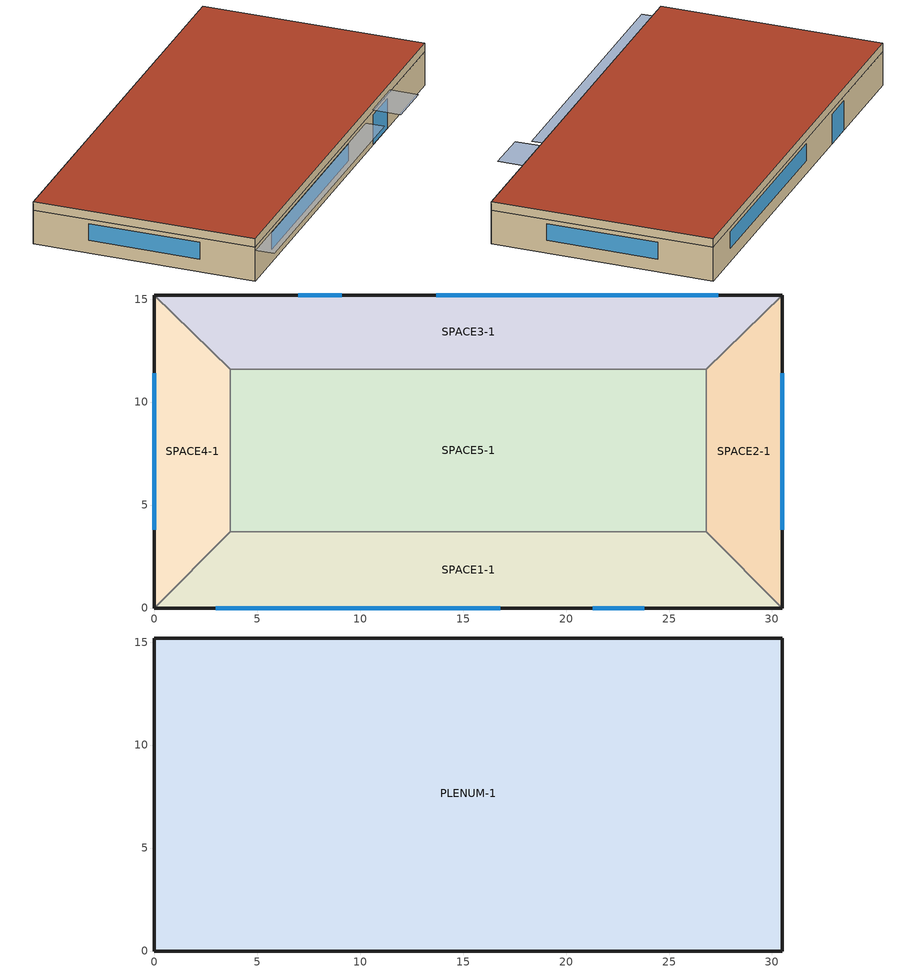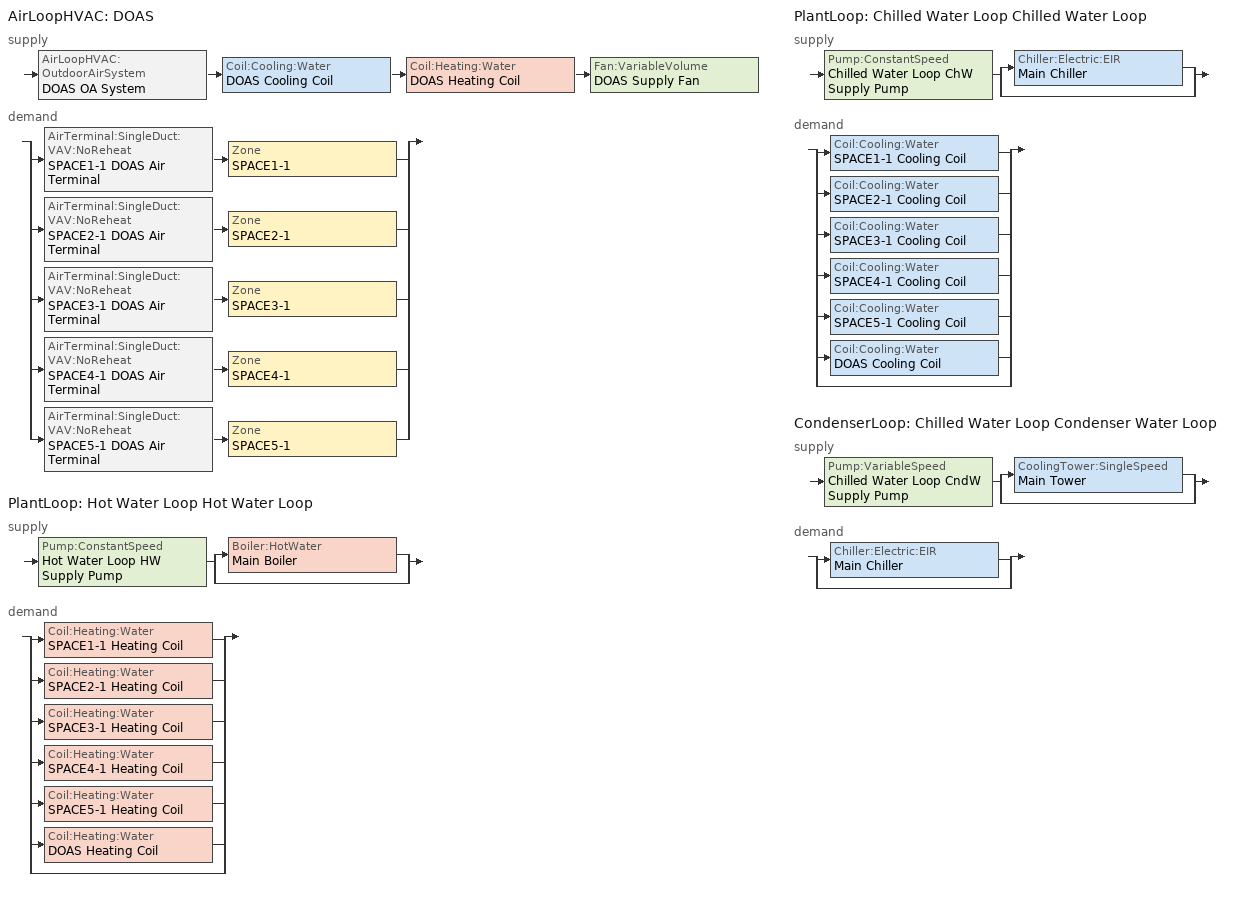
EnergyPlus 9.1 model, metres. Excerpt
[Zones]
SPACE1-1
 floor ground (FLOOR-SLAB-1): 26.8,3.7 30.5,0 0,0 3.7,3.7 z0
 wall outside (WALL-1): 0,0 30.5,0 z0:2.4
 wall to SPACE2-1 (INT-WALL-1): 30.5,0 26.8,3.7 z0:2.4
 wall to SPACE4-1 (INT-WALL-1): 3.7,3.7 0,0 z0:2.4
 wall to SPACE5-1 (INT-WALL-1): 26.8,3.7 3.7,3.7 z0:2.4
 window (Dbl Clr 3mm/13mm Air): 3,0 16.8,0 z0.9:2.1
 window (Sgl Grey 3mm): 21.3,0 23.8,0 z0:2.1
SPACE2-1
 floor ground (FLOOR-SLAB-1): 26.8,11.6 30.5,15.2 30.5,0 26.8,3.7 z0
 wall outside (WALL-1): 30.5,0 30.5,15.2 z0:2.4
 wall to SPACE3-1 (INT-WALL-1): 30.5,15.2 26.8,11.6 z0:2.4
 wall to SPACE5-1 (INT-WALL-1): 26.8,11.6 26.8,3.7 z0:2.4
 window (Dbl Clr 3mm/13mm Air): 30.5,3.8 30.5,11.4 z0.9:2.1
SPACE3-1
 floor ground (FLOOR-SLAB-1): 26.8,11.6 3.7,11.6 0,15.2 30.5,15.2 z0
 wall outside (WALL-1): 30.5,15.2 0,15.2 z0:2.4
 wall to SPACE4-1 (INT-WALL-1): 0,15.2 3.7,11.6 z0:2.4
 wall to SPACE5-1 (INT-WALL-1): 3.7,11.6 26.8,11.6 z0:2.4
 window (Dbl Clr 3mm/13mm Air): 27.4,15.2 13.7,15.2 z0.9:2.1
 window (Sgl Grey 3mm): 9.1,15.2 7,15.2 z0:2.1
SPACE4-1
 floor ground (FLOOR-SLAB-1): 3.7,3.7 0,0 0,15.2 3.7,11.6 z0
 wall outside (WALL-1): 0,15.2 0,0 z0:2.4
 wall to SPACE5-1 (INT-WALL-1): 3.7,3.7 3.7,11.6 z0:2.4
 window (Dbl Clr 3mm/13mm Air): 0,11.4 0,3.8 z0.9:2.1
SPACE5-1
 floor ground (FLOOR-SLAB-1): 26.8,11.6 26.8,3.7 3.7,3.7 3.7,11.6 z0
PLENUM-1
 floor to SPACE1-1 (CLNG-1): 26.8,3.7 30.5,0 0,0 3.7,3.7 z2.4
 floor to SPACE2-1 (CLNG-1): 26.8,11.6 30.5,15.2 30.5,0 26.8,3.7 z2.4
 floor to SPACE3-1 (CLNG-1): 26.8,11.6 3.7,11.6 0,15.2 30.5,15.2 z2.4
 floor to SPACE4-1 (CLNG-1): 3.7,3.7 0,0 0,15.2 3.7,11.6 z2.4
 floor to SPACE5-1 (CLNG-1): 26.8,11.6 26.8,3.7 3.7,3.7 3.7,11.6 z2.4
 wall outside (WALL-1): 0,0 30.5,0 30.5,15.2 0,15.2 0,0 z2.4:3
 roof outside (ROOF-1): 0,15.2 0,0 30.5,0 30.5,15.2 z3
shading: 0,-1.3 0,0 19.8,0 19.8,-1.3 z2.2; 21,-2 21,0 24.1,0 24.1,-2 z2.6
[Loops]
AirLoopHVAC 'DOAS'
 supply: AirLoopHVAC:OutdoorAirSystem 'DOAS OA System' > Coil:Cooling:Water 'DOAS Cooling Coil' > Coil:Heating:Water 'DOAS Heating Coil' > Fan:VariableVolume 'DOAS Supply Fan'
 demand: split
  | AirTerminal:SingleDuct:VAV:NoReheat 'SPACE1-1 DOAS Air Terminal' > Zone 'SPACE1-1'
  | AirTerminal:SingleDuct:VAV:NoReheat 'SPACE2-1 DOAS Air Terminal' > Zone 'SPACE2-1'
  | AirTerminal:SingleDuct:VAV:NoReheat 'SPACE3-1 DOAS Air Terminal' > Zone 'SPACE3-1'
  | AirTerminal:SingleDuct:VAV:NoReheat 'SPACE4-1 DOAS Air Terminal' > Zone 'SPACE4-1'
  | AirTerminal:SingleDuct:VAV:NoReheat 'SPACE5-1 DOAS Air Terminal' > Zone 'SPACE5-1'
PlantLoop 'Hot Water Loop Hot Water Loop'
 supply: Pump:ConstantSpeed 'Hot Water Loop HW Supply Pump' > split
  | Boiler:HotWater 'Main Boiler'
  | bypass
 demand: split
  | Coil:Heating:Water 'SPACE1-1 Heating Coil'
  | Coil:Heating:Water 'SPACE2-1 Heating Coil'
  | Coil:Heating:Water 'SPACE3-1 Heating Coil'
  | Coil:Heating:Water 'SPACE4-1 Heating Coil'
  | Coil:Heating:Water 'SPACE5-1 Heating Coil'
  | Coil:Heating:Water 'DOAS Heating Coil'
  | bypass
PlantLoop 'Chilled Water Loop Chilled Water Loop'
 supply: Pump:ConstantSpeed 'Chilled Water Loop ChW Supply Pump' > split
  | Chiller:Electric:EIR 'Main Chiller'
  | bypass
 demand: split
  | Coil:Cooling:Water 'SPACE1-1 Cooling Coil'
  | Coil:Cooling:Water 'SPACE2-1 Cooling Coil'
  | Coil:Cooling:Water 'SPACE3-1 Cooling Coil'
  | Coil:Cooling:Water 'SPACE4-1 Cooling Coil'
  | Coil:Cooling:Water 'SPACE5-1 Cooling Coil'
  | Coil:Cooling:Water 'DOAS Cooling Coil'
  | bypass
CondenserLoop 'Chilled Water Loop Condenser Water Loop'
 supply: Pump:VariableSpeed 'Chilled Water Loop CndW Supply Pump' > split
  | CoolingTower:SingleSpeed 'Main Tower'
  | bypass
 demand: split
  | Chiller:Electric:EIR 'Main Chiller'
  | bypass
[Building]
Fan Coil with DOAS: North Axis {deg}=30; Terrain=City; Loads Convergence Tolerance Value=0.04; Temperature Convergence Tolerance Value {deltaC}=0.4; Solar Distribution=FullExterior; Maximum Number of Warmup Days=25; Minimum Number of Warmup Days=6
[Site:Location]
CHICAGO_IL_USA TMY2-94846: Latitude {deg}=41.78; Longitude {deg}=-87.75; Time Zone {hr}=-6; Elevation {m}=190
[SizingPeriod:DesignDay] Day of Month=21; Humidity Condition Type=Wetbulb; Barometric Pressure {Pa}=99063; Rain Indicator=No; Snow Indicator=No; Daylight Saving Time Indicator=No; Solar Model Indicator=ASHRAEClearSky
Name | Month | Day Type | Maximum Dry-Bulb Temperature {C} | Daily Dry-Bulb Temperature Range {deltaC} | Wetbulb or DewPoint at Maximum Dry-Bulb {C} | Wind Speed {m/s} | Wind Direction {deg} | Sky Clearness
CHICAGO_IL_USA Annual Heating 99% Design Conditions DB | 1 | WinterDesignDay | -17.3 | 0 | -17.3 | 4.9 | 270 | 0
CHICAGO_IL_USA Annual Cooling 1% Design Conditions DB/MCWB | 7 | SummerDesignDay | 31.5 | 10.7 | 23 | 5.3 | 230 | 1
[Site:GroundTemperature:BuildingSurface]
21.5, 21.4, 21.5, 21.5, 22, 22.9, 23, 23.1, 23.1, 22.2, 21.7, 21.6
[Material] Thermal Absorptance=0.9
Name | Roughness | Thickness {m} | Conductivity {W/m-K} | Density {kg/m3} | Specific Heat {J/kg-K} | Solar Absorptance | Visible Absorptance
RG01 | Rough | 0.0127 | 1.442 | 881 | 1674 | 0.65 | 0.65
BR01 | VeryRough | 0.0095 | 0.162 | 1121 | 1464 | 0.7 | 0.7
IN46 | VeryRough | 0.0762 | 0.023 | 24 | 1590 | 0.5 | 0.5
WD01 | MediumSmooth | 0.0191 | 0.115 | 513 | 1381 | 0.78 | 0.78
PW03 | MediumSmooth | 0.0127 | 0.115 | 545 | 1213 | 0.78 | 0.78
IN02 | Rough | 0.0901 | 0.043 | 10 | 837 | 0.75 | 0.75
GP01 | MediumSmooth | 0.0127 | 0.16 | 801 | 837 | 0.75 | 0.75
GP02 | MediumSmooth | 0.0159 | 0.16 | 801 | 837 | 0.75 | 0.75
CC03 | MediumRough | 0.1016 | 1.31 | 2243 | 837 | 0.65 | 0.65
[Material:NoMass]
MAT-CLNG-1: Roughness=Rough; Thermal Resistance {m2-K/W}=0.652259; Thermal Absorptance=0.65; Solar Absorptance=0.65; Visible Absorptance=0.65
[Material:AirGap]
AL21: Thermal Resistance {m2-K/W}=0.157
[WindowMaterial:Glazing] Optical Data Type=SpectralAverage; Thickness {m}=0.003; Infrared Transmittance at Normal Incidence=0; Front Side Infrared Hemispherical Emissivity=0.84; Back Side Infrared Hemispherical Emissivity=0.84; Conductivity {W/m-K}=0.9
Name | Solar Transmittance at Normal Incidence | Front Side Solar Reflectance at Normal Incidence | Back Side Solar Reflectance at Normal Incidence | Visible Transmittance at Normal Incidence | Front Side Visible Reflectance at Normal Incidence | Back Side Visible Reflectance at Normal Incidence
CLEAR 3MM | 0.837 | 0.075 | 0.075 | 0.898 | 0.081 | 0.081
GREY 3MM | 0.626 | 0.061 | 0.061 | 0.611 | 0.061 | 0.061
[WindowMaterial:Gas]
AIR 13MM: Gas Type=Air; Thickness {m}=0.0127
[Construction]
ROOF-1: RG01, BR01, IN46, WD01
WALL-1: WD01, PW03, IN02, GP01
CLNG-1: MAT-CLNG-1
FLOOR-SLAB-1: CC03
INT-WALL-1: GP02, AL21, GP02
Dbl Clr 3mm/13mm Air: CLEAR 3MM, AIR 13MM, CLEAR 3MM
Sgl Grey 3mm: GREY 3MM
[Zone]
PLENUM-1: 0, 0, 0, 1, 1, 0.6096, 283.2
SPACE1-1; SPACE3-1: 0, 0, 0, 1, 1, 2.4384, 239.247
SPACE2-1; SPACE4-1: 0, 0, 0, 1, 1, 2.4384, 103.311
SPACE5-1: 0, 0, 0, 1, 1, 2.4384, 447.683
[People] Number of People Schedule=OCCUPY-1; Number of People Calculation Method=people; Fraction Radiant=0.3; Activity Level Schedule=ActSchd
Name | Zone or ZoneList | Number of People
SPACE1-1 People 1 | SPACE1-1 | 11
SPACE2-1 People 1 | SPACE2-1 | 5
SPACE3-1 People 1 | SPACE3-1 | 11
SPACE4-1 People 1 | SPACE4-1 | 5
SPACE5-1 People 1 | SPACE5-1 | 20
[Lights] Schedule=LIGHTS-1; Design Level Calculation Method=LightingLevel; Return Air Fraction=0; Fraction Radiant=0.59; Fraction Visible=0.2; Fraction Replaceable=0
Name | Zone or ZoneList | Lighting Level {W}
SPACE1-1 Lights 1 | SPACE1-1 | 1584
SPACE2-1 Lights 1 | SPACE2-1 | 684
SPACE3-1 Lights 1 | SPACE3-1 | 1584
SPACE4-1 Lights 1 | SPACE4-1 | 684
SPACE5-1 Lights 1 | SPACE5-1 | 2964
[ElectricEquipment] Schedule=EQUIP-1; Design Level Calculation Method=EquipmentLevel; Fraction Latent=0; Fraction Radiant=0.3; Fraction Lost=0
Name | Zone or ZoneList | Design Level {W}
SPACE1-1 ElecEq 1 | SPACE1-1 | 1056
SPACE2-1 ElecEq 1 | SPACE2-1 | 456
SPACE3-1 ElecEq 1 | SPACE3-1 | 1056
SPACE4-1 ElecEq 1 | SPACE4-1 | 456
SPACE5-1 ElecEq 1 | SPACE5-1 | 1976
[ZoneInfiltration:DesignFlowRate] Schedule=INFIL-SCH; Design Flow Rate Calculation Method=flow/zone; Constant Term Coefficient=0; Temperature Term Coefficient=0; Velocity Term Coefficient=0.2237; Velocity Squared Term Coefficient=0
Name | Zone or ZoneList | Design Flow Rate {m3/s}
SPACE1-1 Infil 1 | SPACE1-1 | 0.0167
SPACE2-1 Infil 1 | SPACE2-1 | 0.00717
SPACE3-1 Infil 1 | SPACE3-1 | 0.0167
SPACE4-1 Infil 1 | SPACE4-1 | 0.00717
SPACE5-1 Infil 1 | SPACE5-1 | 0.031089
[DesignSpecification:OutdoorAir] Outdoor Air Method=flow/person; Outdoor Air Flow per Person {m3/s-person}=0.00944; Outdoor Air Flow per Zone Floor Area {m3/s-m2}=0; Outdoor Air Flow per Zone {m3/s}=0
SZ DSOA SPACE1-1; SZ DSOA SPACE2-1; SZ DSOA SPACE3-1; SZ DSOA SPACE4-1; SZ DSOA SPACE5-1
[DesignSpecification:ZoneAirDistribution] Zone Air Distribution Effectiveness in Cooling Mode=1; Zone Air Distribution Effectiveness in Heating Mode=1
SZ DSZAD SPACE1-1; SZ DSZAD SPACE2-1; SZ DSZAD SPACE3-1; SZ DSZAD SPACE4-1; SZ DSZAD SPACE5-1
[Sizing:Zone] Zone Cooling Design Supply Air Temperature Input Method=SupplyAirTemperature; Zone Cooling Design Supply Air Temperature {C}=12.5; Zone Cooling Design Supply Air Temperature Difference {deltaC}=11.11; Zone Heating Design Supply Air Temperature Input Method=SupplyAirTemperature; Zone Heating Design Supply Air Temperature {C}=50; Zone Cooling Design Supply Air Humidity Ratio {kgWater/kgDryAir}=0.008; Zone Heating Design Supply Air Humidity Ratio {kgWater/kgDryAir}=0.008; Cooling Design Air Flow Method=DesignDay; Cooling Design Air Flow Rate {m3/s}=0; Cooling Minimum Air Flow Fraction=0; Heating Design Air Flow Method=DesignDay; Heating Design Air Flow Rate {m3/s}=0; Heating Maximum Air Flow Fraction=0; Account for Dedicated Outdoor Air System=Yes; Dedicated Outdoor Air System Control Strategy=ColdSupplyAir; Dedicated Outdoor Air Low Setpoint Temperature for Design {C}=12.8; Dedicated Outdoor Air High Setpoint Temperature for Design {C}=15.6
Name | Design Specification Outdoor Air Object | Design Specification Zone Air Distribution Object
SPACE1-1 | SZ DSOA SPACE1-1 | SZ DSZAD SPACE1-1
SPACE2-1 | SZ DSOA SPACE2-1 | SZ DSZAD SPACE2-1
SPACE3-1 | SZ DSOA SPACE3-1 | SZ DSZAD SPACE3-1
SPACE4-1 | SZ DSOA SPACE4-1 | SZ DSZAD SPACE4-1
SPACE5-1 | SZ DSOA SPACE5-1 | SZ DSZAD SPACE5-1
[Sizing:System]
DOAS: Type of Load to Size On=VentilationRequirement; Design Outdoor Air Flow Rate {m3/s}=autosize; Central Heating Maximum System Air Flow Ratio=1; Preheat Design Temperature {C}=2; Preheat Design Humidity Ratio {kgWater/kgDryAir}=0.008; Precool Design Temperature {C}=11; Precool Design Humidity Ratio {kgWater/kgDryAir}=0.008; Central Cooling Design Supply Air Temperature {C}=12.8; Central Heating Design Supply Air Temperature {C}=12.2; Type of Zone Sum to Use=NonCoincident; 100% Outdoor Air in Cooling=Yes; 100% Outdoor Air in Heating=Yes; Central Cooling Design Supply Air Humidity Ratio {kgWater/kgDryAir}=0.00924; Central Heating Design Supply Air Humidity Ratio {kgWater/kgDryAir}=0.003; Cooling Supply Air Flow Rate Method=DesignDay; Cooling Supply Air Flow Rate {m3/s}=0; Heating Supply Air Flow Rate Method=DesignDay; Heating Supply Air Flow Rate {m3/s}=0; System Outdoor Air Method=ZoneSum; Zone Maximum Outdoor Air Fraction=1; Cooling Design Capacity Method=CoolingDesignCapacity; Cooling Design Capacity {W}=autosize; Heating Design Capacity Method=HeatingDesignCapacity; Heating Design Capacity {W}=autosize; Central Cooling Capacity Control Method=OnOff
[Sizing:Plant]
Name | Loop Type | Design Loop Exit Temperature {C} | Loop Design Temperature Difference {deltaC}
Hot Water Loop Hot Water Loop | Heating | 82 | 11
Chilled Water Loop Chilled Water Loop | Cooling | 7.22 | 6.67
Chilled Water Loop Condenser Water Loop | Condenser | 29.4 | 5.6
[ZoneControl:Thermostat] Control Type Schedule=HVACTemplate-Always 4; Control 1=All Zones Dual SP Control
Name | Zone or ZoneList
SPACE1-1 Thermostat | SPACE1-1
SPACE2-1 Thermostat | SPACE2-1
SPACE3-1 Thermostat | SPACE3-1
SPACE4-1 Thermostat | SPACE4-1
SPACE5-1 Thermostat | SPACE5-1
[ThermostatSetpoint:DualSetpoint]
All Zones Dual SP Control: Heating Setpoint Temperature Schedule=Htg-SetP-Sch; Cooling Setpoint Temperature Schedule=Clg-SetP-Sch
[ZoneHVAC:FourPipeFanCoil] Availability Schedule=FanAvailSched; Capacity Control Method=CyclingFan; Maximum Supply Air Flow Rate {m3/s}=autosize; Low Speed Supply Air Flow Ratio=0.33; Medium Speed Supply Air Flow Ratio=0.66; Maximum Outdoor Air Flow Rate {m3/s}=0; Maximum Cold Water Flow Rate {m3/s}=autosize; Minimum Cold Water Flow Rate {m3/s}=0; Cooling Convergence Tolerance=0.001; Maximum Hot Water Flow Rate {m3/s}=autosize; Minimum Hot Water Flow Rate {m3/s}=0; Heating Convergence Tolerance=0.001
Name | Supply Air Fan | Cooling Coil | Heating Coil
SPACE1-1 Fan Coil | SPACE1-1 Supply Fan | SPACE1-1 Cooling Coil | SPACE1-1 Heating Coil
SPACE2-1 Fan Coil | SPACE2-1 Supply Fan | SPACE2-1 Cooling Coil | SPACE2-1 Heating Coil
SPACE3-1 Fan Coil | SPACE3-1 Supply Fan | SPACE3-1 Cooling Coil | SPACE3-1 Heating Coil
SPACE4-1 Fan Coil | SPACE4-1 Supply Fan | SPACE4-1 Cooling Coil | SPACE4-1 Heating Coil
SPACE5-1 Fan Coil | SPACE5-1 Supply Fan | SPACE5-1 Cooling Coil | SPACE5-1 Heating Coil
[AirTerminal:SingleDuct:VAV:NoReheat] Availability Schedule=HVACTemplate-Always 1; Maximum Air Flow Rate {m3/s}=autosize; Zone Minimum Air Flow Input Method=Constant; Constant Minimum Air Flow Fraction=1
SPACE1-1 DOAS Air Terminal; SPACE2-1 DOAS Air Terminal; SPACE3-1 DOAS Air Terminal; SPACE4-1 DOAS Air Terminal; SPACE5-1 DOAS Air Terminal
[Zone equipment]
SPACE1-1: SPACE1-1 DOAS Air Terminal, SPACE1-1 Fan Coil
SPACE2-1: SPACE2-1 DOAS Air Terminal, SPACE2-1 Fan Coil
SPACE3-1: SPACE3-1 DOAS Air Terminal, SPACE3-1 Fan Coil
SPACE4-1: SPACE4-1 DOAS Air Terminal, SPACE4-1 Fan Coil
SPACE5-1: SPACE5-1 DOAS Air Terminal, SPACE5-1 Fan Coil
[Fan:VariableVolume]
DOAS Supply Fan: Availability Schedule=FanAvailSched; Fan Total Efficiency=0.7; Pressure Rise {Pa}=1000; Maximum Flow Rate {m3/s}=autosize; Fan Power Minimum Flow Rate Input Method=Fraction; Fan Power Minimum Flow Fraction=0; Motor Efficiency=0.9; Motor In Airstream Fraction=1; Fan Power Coefficient 1=0.00153024; Fan Power Coefficient 2=0.00520806; Fan Power Coefficient 3=1.10862; Fan Power Coefficient 4=-0.116356; Fan Power Coefficient 5=0
[Fan:OnOff] Availability Schedule=FanAvailSched; Fan Total Efficiency=0.7; Pressure Rise {Pa}=75; Maximum Flow Rate {m3/s}=autosize; Motor Efficiency=0.9; Motor In Airstream Fraction=1
SPACE1-1 Supply Fan; SPACE2-1 Supply Fan; SPACE3-1 Supply Fan; SPACE4-1 Supply Fan; SPACE5-1 Supply Fan
[Coil:Cooling:Water] Availability Schedule=HVACTemplate-Always 1; Design Water Flow Rate {m3/s}=autosize; Design Air Flow Rate {m3/s}=autosize; Design Inlet Water Temperature {C}=autosize; Design Inlet Air Temperature {C}=autosize; Design Outlet Air Temperature {C}=autosize; Design Inlet Air Humidity Ratio {kgWater/kgDryAir}=autosize; Design Outlet Air Humidity Ratio {kgWater/kgDryAir}=autosize; Type of Analysis=DetailedAnalysis; Heat Exchanger Configuration=CrossFlow
SPACE1-1 Cooling Coil; SPACE2-1 Cooling Coil; SPACE3-1 Cooling Coil; SPACE4-1 Cooling Coil; SPACE5-1 Cooling Coil; DOAS Cooling Coil
[Coil:Heating:Water] Availability Schedule=HVACTemplate-Always 1; U-Factor Times Area Value {W/K}=autosize; Maximum Water Flow Rate {m3/s}=autosize; Performance Input Method=UFactorTimesAreaAndDesignWaterFlowRate; Rated Capacity {W}=autosize; Rated Inlet Water Temperature {C}=82.2; Rated Inlet Air Temperature {C}=16.6; Rated Outlet Water Temperature {C}=71.1; Rated Outlet Air Temperature {C}=32.2; Rated Ratio for Air and Water Convection=0.5
SPACE1-1 Heating Coil; SPACE2-1 Heating Coil; SPACE3-1 Heating Coil; SPACE4-1 Heating Coil; SPACE5-1 Heating Coil; DOAS Heating Coil
[HeatExchanger:AirToAir:SensibleAndLatent]
DOAS Heat Recovery: Availability Schedule=HVACTemplate-Always 1; Nominal Supply Air Flow Rate {m3/s}=autosize; Sensible Effectiveness at 100% Heating Air Flow=0.7; Latent Effectiveness at 100% Heating Air Flow=0.65; Sensible Effectiveness at 75% Heating Air Flow=0.75; Latent Effectiveness at 75% Heating Air Flow=0.7; Sensible Effectiveness at 100% Cooling Air Flow=0.7; Latent Effectiveness at 100% Cooling Air Flow=0.65; Sensible Effectiveness at 75% Cooling Air Flow=0.75; Latent Effectiveness at 75% Cooling Air Flow=0.7; Nominal Electric Power {W}=0; Supply Air Outlet Temperature Control=Yes; Heat Exchanger Type=Plate; Frost Control Type=MinimumExhaustTemperature; Threshold Temperature {C}=1.7; Initial Defrost Time Fraction=0.083; Rate of Defrost Time Fraction Increase {1/K}=0.012; Economizer Lockout=Yes
[Controller:WaterCoil] Control Variable=Temperature; Actuator Variable=Flow; Controller Convergence Tolerance {deltaC}=autosize; Maximum Actuated Flow {m3/s}=autosize; Minimum Actuated Flow {m3/s}=0
Name | Action
DOAS Cooling Coil Controller | Reverse
DOAS Heating Coil Controller | Normal
[Controller:OutdoorAir]
DOAS OA Controller: Minimum Outdoor Air Flow Rate {m3/s}=autosize; Maximum Outdoor Air Flow Rate {m3/s}=autosize; Economizer Control Type=DifferentialEnthalpy; Economizer Control Action Type=MinimumFlowWithBypass; Economizer Minimum Limit Dry-Bulb Temperature {C}=12.2; Lockout Type=NoLockout; Minimum Limit Type=ProportionalMinimum
[AirLoopHVAC]
DOAS: Design Supply Air Flow Rate {m3/s}=autosize
[Pump:VariableSpeed]
Chilled Water Loop CndW Supply Pump: Design Maximum Flow Rate {m3/s}=autosize; Design Pump Head {Pa}=179352; Design Power Consumption {W}=autosize; Motor Efficiency=0.9; Fraction of Motor Inefficiencies to Fluid Stream=0; Coefficient 1 of the Part Load Performance Curve=0; Coefficient 2 of the Part Load Performance Curve=0; Coefficient 3 of the Part Load Performance Curve=1; Coefficient 4 of the Part Load Performance Curve=0; Design Minimum Flow Rate {m3/s}=0; Pump Control Type=INTERMITTENT
[Pump:ConstantSpeed] Design Flow Rate {m3/s}=autosize; Design Pump Head {Pa}=179352; Design Power Consumption {W}=autosize; Motor Efficiency=0.9; Fraction of Motor Inefficiencies to Fluid Stream=0; Pump Control Type=INTERMITTENT
Hot Water Loop HW Supply Pump; Chilled Water Loop ChW Supply Pump
[Boiler:HotWater]
Main Boiler: Fuel Type=NaturalGas; Nominal Capacity {W}=autosize; Nominal Thermal Efficiency=0.8; Efficiency Curve Temperature Evaluation Variable=LeavingBoiler; Normalized Boiler Efficiency Curve=Main Boiler Efficiency Curve; Design Water Flow Rate {m3/s}=autosize; Minimum Part Load Ratio=0; Maximum Part Load Ratio=1.1; Optimum Part Load Ratio=1; Water Outlet Upper Temperature Limit {C}=100; Boiler Flow Mode=ConstantFlow; Parasitic Electric Load {W}=0; Sizing Factor=1
[Chiller:Electric:EIR]
Main Chiller: Reference Capacity {W}=autosize; Reference COP {W/W}=3.2; Reference Leaving Chilled Water Temperature {C}=6.67; Reference Entering Condenser Fluid Temperature {C}=29.4; Reference Chilled Water Flow Rate {m3/s}=autosize; Reference Condenser Fluid Flow Rate {m3/s}=autosize; Cooling Capacity Function of Temperature Curve=Main Chiller RecipCapFT; Electric Input to Cooling Output Ratio Function of Temperature Curve=Main Chiller RecipEIRFT; Electric Input to Cooling Output Ratio Function of Part Load Ratio Curve=Main Chiller RecipEIRFPLR; Minimum Part Load Ratio=0; Maximum Part Load Ratio=1; Optimum Part Load Ratio=1; Minimum Unloading Ratio=0.25; Condenser Type=WaterCooled; Fraction of Compressor Electric Consumption Rejected by Condenser=1; Leaving Chilled Water Lower Temperature Limit {C}=5; Chiller Flow Mode=ConstantFlow; Design Heat Recovery Water Flow Rate {m3/s}=0; Sizing Factor=1
[CoolingTower:SingleSpeed]
Main Tower: Design Water Flow Rate {m3/s}=autosize; Design Air Flow Rate {m3/s}=autosize; Design Fan Power {W}=autosize; Design U-Factor Times Area Value {W/K}=autosize; Free Convection Air Flow Rate {m3/s}=autocalculate; Free Convection U-Factor Times Area Value {W/K}=autocalculate; Performance Input Method=UFactorTimesAreaAndDesignWaterFlowRate; Free Convection Capacity {W}=autocalculate; Evaporation Loss Mode=SaturatedExit; Drift Loss Percent {percent}=0.008; Blowdown Calculation Mode=ConcentrationRatio; Blowdown Concentration Ratio=3; Capacity Control=FanCycling; Sizing Factor=1
[PlantLoop] Fluid Type=Water; Maximum Loop Flow Rate {m3/s}=autosize; Minimum Loop Flow Rate {m3/s}=0; Plant Loop Volume {m3}=autosize; Load Distribution Scheme=SequentialLoad; Plant Loop Demand Calculation Scheme=SingleSetpoint
Name | Plant Equipment Operation Scheme | Maximum Loop Temperature {C} | Minimum Loop Temperature {C} | Common Pipe Simulation
Hot Water Loop Hot Water Loop | Hot Water Loop Operation | 100 | 10
Chilled Water Loop Chilled Water Loop | Chilled Water Loop Chiller Operation | 98 | 1 | None
[CondenserLoop]
Chilled Water Loop Condenser Water Loop: Fluid Type=Water; Condenser Equipment Operation Scheme=Chilled Water Loop Condenser Operation; Maximum Loop Temperature {C}=80; Minimum Loop Temperature {C}=5; Maximum Loop Flow Rate {m3/s}=autosize; Minimum Loop Flow Rate {m3/s}=0; Condenser Loop Volume {m3}=autosize; Load Distribution Scheme=SequentialLoad
[PlantEquipmentList]
Hot Water Loop All Equipment: Main Boiler
Chilled Water Loop All Chillers: Main Chiller
[CondenserEquipmentList]
Chilled Water Loop All Condensers: Main Tower
[PlantEquipmentOperation:CoolingLoad] Load Range 1 Lower Limit {W}=0; Load Range 1 Upper Limit {W}=1000000000000000
Name | Range 1 Equipment List
Chilled Water Loop Chiller Operation All Hours | Chilled Water Loop All Chillers
Chilled Water Loop Condenser Operation All Hours | Chilled Water Loop All Condensers
[PlantEquipmentOperation:HeatingLoad]
Hot Water Loop Operation All Hours: Load Range 1 Lower Limit {W}=0; Load Range 1 Upper Limit {W}=1000000000000000; Range 1 Equipment List=Hot Water Loop All Equipment
[PlantEquipmentOperationSchemes] Control Scheme 1 Schedule=HVACTemplate-Always 1
Name | Control Scheme 1
Hot Water Loop Operation | Hot Water Loop Operation All Hours
Chilled Water Loop Chiller Operation | Chilled Water Loop Chiller Operation All Hours
[CondenserEquipmentOperationSchemes]
Chilled Water Loop Condenser Operation: Control Scheme 1=Chilled Water Loop Condenser Operation All Hours; Control Scheme 1 Schedule=HVACTemplate-Always 1
[EnergyManagementSystem:Sensor] Output:Variable or Output:Meter=Schedule Value
Name | Output:Variable or Output:Meter Index Key
Schedule1 | HVACTemplate-Dynamic1
Schedule2; Schedule3 | HVACTemplate-Dynamic2
[EnergyManagementSystem:Actuator]
mySETP_SCH: Actuated Component Unique=HVACTemplate-Dynamic_all; Actuated Component Type=Schedule:Constant; Actuated Component Control Type=Schedule Value
[EnergyManagementSystem:ProgramCallingManager]
My Setpoint Schedule Calculator Example: BeginTimestepBeforePredictor; MyComputedCoolingSetpointProg
[EnergyManagementSystem:Program]
MyComputedCoolingSetpointProg: if (Month < 5); Set mySETP_SCH = Schedule1; elseif (Month  < 9); Set mySETP_SCH = Schedule2; else; Set mySETP_SCH = Schedule3; Endif
[AvailabilityManager:Scheduled]
DOAS Availability: Schedule=FanAvailSched
[SetpointManager:Scheduled] Control Variable=Temperature
Name | Schedule | Setpoint Node or NodeList
Chilled Water Loop CndW Temp Manager | HVACTemplate-Always 29.4 | Chilled Water Loop CndW Supply Setpoint Nodes
DOAS Heating Supply Air Temp Manager | HVACTemplate-Dynamic_all | DOAS Supply Path Inlet
[SetpointManager:OutdoorAirReset] Control Variable=Temperature
Name | Setpoint at Outdoor Low Temperature {C} | Outdoor Low Temperature {C} | Setpoint at Outdoor High Temperature {C} | Outdoor High Temperature {C} | Setpoint Node or NodeList
DOAS Cooling Supply Air Temp Manager | 18.3 | 4.4 | 12.8 | 26.7 | DOAS Supply Fan Outlet
Hot Water Loop HW Temp Manager | 82.2 | -6.7 | 65.6 | 10 | Hot Water Loop HW Supply Setpoint Nodes
Chilled Water Loop ChW Temp Manager | 12.2 | 15.6 | 6.7 | 26.7 | Chilled Water Loop ChW Supply Setpoint Nodes
[SetpointManager:MixedAir] Control Variable=Temperature
Name | Setpoint Node or NodeList
DOAS Cooling Coil Air Temp Manager | DOAS Cooling Setpoint Nodes
DOAS Heating Coil Air Temp Manager | DOAS Heating Coil Outlet
DOAS Heat Recovery Air Temp Manager | DOAS Heat Recovery Supply Outlet
DOAS Heat Recovery Economizer Temp Manager | DOAS Mixed Air Outlet
[Schedule:Compact]
OCCUPY-1: Through: 12/31, For: WeekDays SummerDesignDay CustomDay1 CustomDay2, Until: 8:00, 0, Until: 11:00, 1, Until: 12:00, 0.8, Until: 13:00, 0.4, Until: 14:00, 0.8, Until: 18:00, 1, Until: 19:00, 0.5, Until: 21:00, 0.1, Until: 24:00, 0, For: Weekends WinterDesignDay Holiday, Until: 24:00, 0
LIGHTS-1: Through: 12/31, For: WeekDays SummerDesignDay CustomDay1 CustomDay2, Until: 8:00, 0.05, Until: 9:00, 0.9, Until: 10:00, 0.95, Until: 11:00, 1, Until: 12:00, 0.95, Until: 13:00, 0.8, Until: 14:00, 0.9, Until: 18:00, 1, Until: 19:00, 0.6, Until: 21:00, 0.4, Until: 24:00, 0.05, For: Weekends WinterDesignDay Holiday, Until: 24:00, 0.05
EQUIP-1: Through: 12/31, For: WeekDays SummerDesignDay CustomDay1 CustomDay2, Until: 8:00, 0.02, Until: 9:00, 0.4, Until: 14:00, 0.9, Until: 15:00, 0.8, Until: 16:00, 0.7, Until: 18:00, 0.5, Until: 21:00, 0.3, Until: 24:00, 0.02, For: Weekends WinterDesignDay Holiday, Until: 24:00, 0.02
INFIL-SCH: Through: 12/31, For: WeekDays CustomDay1 CustomDay2, Until: 7:00, 1, Until: 21:00, 0, Until: 24:00, 1, For: Weekends Holiday, Until: 24:00, 1, For: SummerDesignDay, Until: 24:00, 1, For: WinterDesignDay, Until: 24:00, 1
ActSchd: Through: 12/31, For: AllDays, Until: 24:00, 117.24
Htg-SetP-Sch: Through: 12/31, For: WeekDays CustomDay1 CustomDay2, Until: 6:00, 13, Until: 7:00, 18, Until: 21:00, 23, Until: 24:00, 13, For: WeekEnds Holiday, Until: 24:00, 13, For: SummerDesignDay, Until: 24:00, 13, For: WinterDesignDay, Until: 24:00, 23
Clg-SetP-Sch: Through: 12/31, For: WeekDays CustomDay1 CustomDay2, Until: 7:00, 32, Until: 21:00, 24, Until: 24:00, 32, For: WeekEnds Holiday, Until: 24:00, 32, For: SummerDesignDay, Until: 24:00, 24, For: WinterDesignDay, Until: 24:00, 32
FanAvailSched: Through: 12/31, For: WeekDays CustomDay1 CustomDay2, Until: 7:00, 0, Until: 21:00, 1, Until: 24:00, 0, For: Weekends Holiday, Until: 24:00, 0, For: SummerDesignDay, Until: 24:00, 1, For: WinterDesignDay, Until: 24:00, 1
HVACTemplate-Always 1: Through: 12/31, For: AllDays, Until: 24:00, 1
HVACTemplate-Always 4: Through: 12/31, For: AllDays, Until: 24:00, 4
HVACTemplate-Always 29.4: Through: 12/31, For: AllDays, Until: 24:00, 29.4
[Schedule:Constant]
HVACTemplate-Dynamic_all: Temperature, 10
[Curve:Quadratic] Minimum Value of x=0; Maximum Value of x=1
Name | Coefficient1 Constant | Coefficient2 x | Coefficient3 x**2
Main Boiler Efficiency Curve | 0.97 | 0.0633 | -0.0333
Main Chiller RecipEIRFPLR | 0.088065 | 1.137742 | -0.225806
[Curve:Biquadratic] Minimum Value of x=5; Maximum Value of x=10; Minimum Value of y=24; Maximum Value of y=35
Name | Coefficient1 Constant | Coefficient2 x | Coefficient3 x**2 | Coefficient4 y | Coefficient5 y**2 | Coefficient6 x*y
Main Chiller RecipCapFT | 0.507883 | 0.145228 | -0.00625644 | -0.0011178 | -0.0001296 | -0.00028188
Main Chiller RecipEIRFT | 1.03076 | -0.103536 | 0.00710208 | 0.0093186 | 0.00031752 | -0.00104328
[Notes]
5ZoneFanCoilDOASCool.idf
Basic file description:  1 story building divided into 4 exterior and one interior conditioned zones and return plenum
Illustrates the sizing and use of a Dedicated Outdoor Air System with fan coil units.
Highlights:              Fan coils with DOAS
Simulation Location/Run: CHICAGO_IL_USA TMY2-94846, 2 design days, 2 run periods,
Run Control executes the run periods using the weather file
Location:                Chicago, IL
Design Days:             CHICAGO_IL_USA Annual Heating 99% Design Conditions DB, MaxDB= -17.3°C
CHICAGO_IL_USA Annual Cooling 1% Design Conditions, MaxDB=  31.5°C MCWB=  23.0°C
Run Period (Weather File): Winter 1/14, Summer 7/7, CHICAGO_IL_USA TMY2-94846
Run Control:             Zone and System sizing with weather file run control (no design days run)
Building: Single floor rectangular building 100 ft x 50 ft. 5 zones - 4 exterior, 1 interior, zone height 8 feet.
Exterior zone depth is 12 feet. There is a 2 foot high return plenum: the overall building height is
10 feet. There are windows on all 4 facades; the south and north facades have glass doors.
The south facing glass is shaded by overhangs. The walls are woodshingle over plywood, R11 insulation,
and gypboard. The roof is a gravel built up roof with R-3 mineral board insulation and plywood sheathing.
The windows are of various single and double pane construction with 3mm and 6mm glass and either 6mm or
13mm argon or air gap.  The window to wall ratio is approximately 0.29.
The south wall and door have overhangs.
The building is oriented 30 degrees east of north.
Floor Area:        463.6 m2 (5000 ft2)
Number of Stories: 1
Zone Description Details:
Internal gains description:     lighting is 1.5 watts/ft2, office equip is 1.0 watts/ft2. There is 1 occupant
per 100 ft2 of floor area. The infiltration is 0.25 air changes per hour.
Interzone Surfaces:             6 interzone surfaces (see diagram)
Internal Mass:                  None
Windows:                        4 ea.: 1) Double pane clear, 3mm glass, 13mm air gap
2) Double pane clear, 3mm glass, 13mm argon gap
3) Double pane clear, 6mm glass, 6mm air gap
4) Double pane lowE,  6mm lowE glass outside, 6mm air gap, 6mm clear glass
Doors:                          2 ea.:    Single pane grey,  3mm glass
Detached Shading:               None
Daylight:                       None
Natural Ventilation:            None
Compact Schedules:              Yes
HVAC:                           Four pipe fan coil system with dedicated outdoor air system, hot water heating coils,
and chilled water cooling coils. Central Plant is single hot water
boiler, electric compression chiller with water cooled condenser.
All equipment is autosized.
Zonal Equipment:                Yes
Central Air Handling Equipment: Yes
System Equipment Autosize:      Yes
Purchased Cooling:              None
Purchased Heating:              None
Coils:                          Yes
Pumps:                          Yes
Boilers:                        Yes
Chillers:                       Yes
Standard Reports:               All
Timestep or Hourly Variables:   Hourly
Time bins Report:               None
HTML Report:                    Yes
Environmental Emissions:        None
Utility Tariffs:                None
